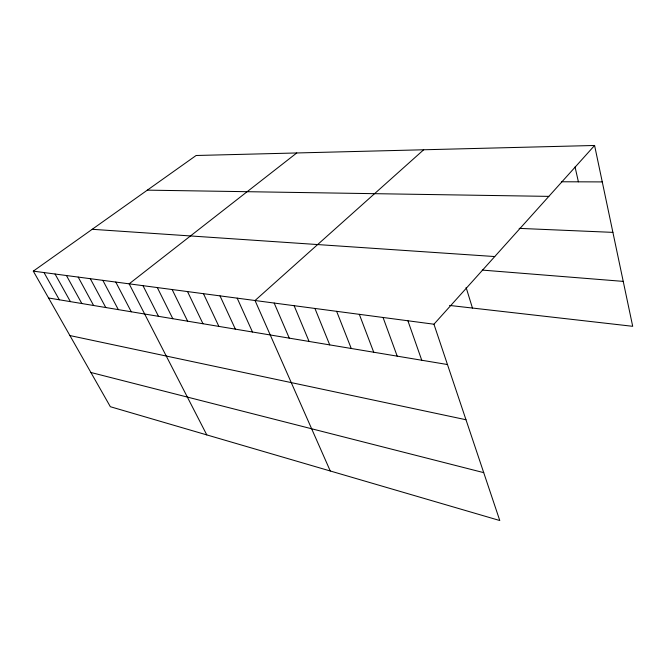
<?xml version="1.0" encoding="UTF-8"?>
<svg xmlns="http://www.w3.org/2000/svg" width="666" height="666" viewBox="0 0 666 666"><rect width="100%" height="100%" fill="white"/><g stroke="black" fill="none" stroke-linecap="round" stroke-linejoin="round"><path stroke-width="1" d="M433.941 324.217L499.783 520.529L110.348 406.718L33.3 271.137L433.941 324.217L594.588 145.471L632.7 326.307L449.525 305.436M423.693 149.767L255.036 300.516L330.269 470.987M296.753 152.964L129.154 283.841L206.793 434.906M33.3 271.137L196.12 155.494L594.588 145.471M561.405 181.768L602.264 181.91M147.336 190.143L548.834 196.378M519.139 228.371L612.903 232.376M92.216 229.295L494.755 256.552M482.251 270.088L623.234 281.385M48.56 297.985L447.46 364.535M69.913 335.564L465.975 419.738M90.901 372.485L483.724 472.644M44.014 272.56L59.324 299.783M55.053 274.026L70.405 301.631M66.442 275.533L81.835 303.538M78.188 277.089L93.615 305.503M90.31 278.696L105.777 307.534M102.839 280.353L118.323 309.623M115.776 282.068L131.277 311.788M142.99 285.672L158.508 316.333M157.318 287.57L172.827 318.723M172.153 289.535L187.637 321.195M187.521 291.575L202.988 323.751M203.463 293.681L218.889 326.407M220.013 295.879L235.373 329.154M237.188 298.152L252.481 332.009M274.176 303.055L289.277 338.145M294.122 305.694L309.082 341.45M314.926 308.45L329.728 344.896M336.638 311.33L351.257 348.485M359.324 314.335L373.726 352.239M383.05 317.482L397.202 356.152M407.9 320.771L421.753 360.248M466.108 287.454L472.452 308.05M575.049 166.933L578.396 181.826"/></g></svg>
